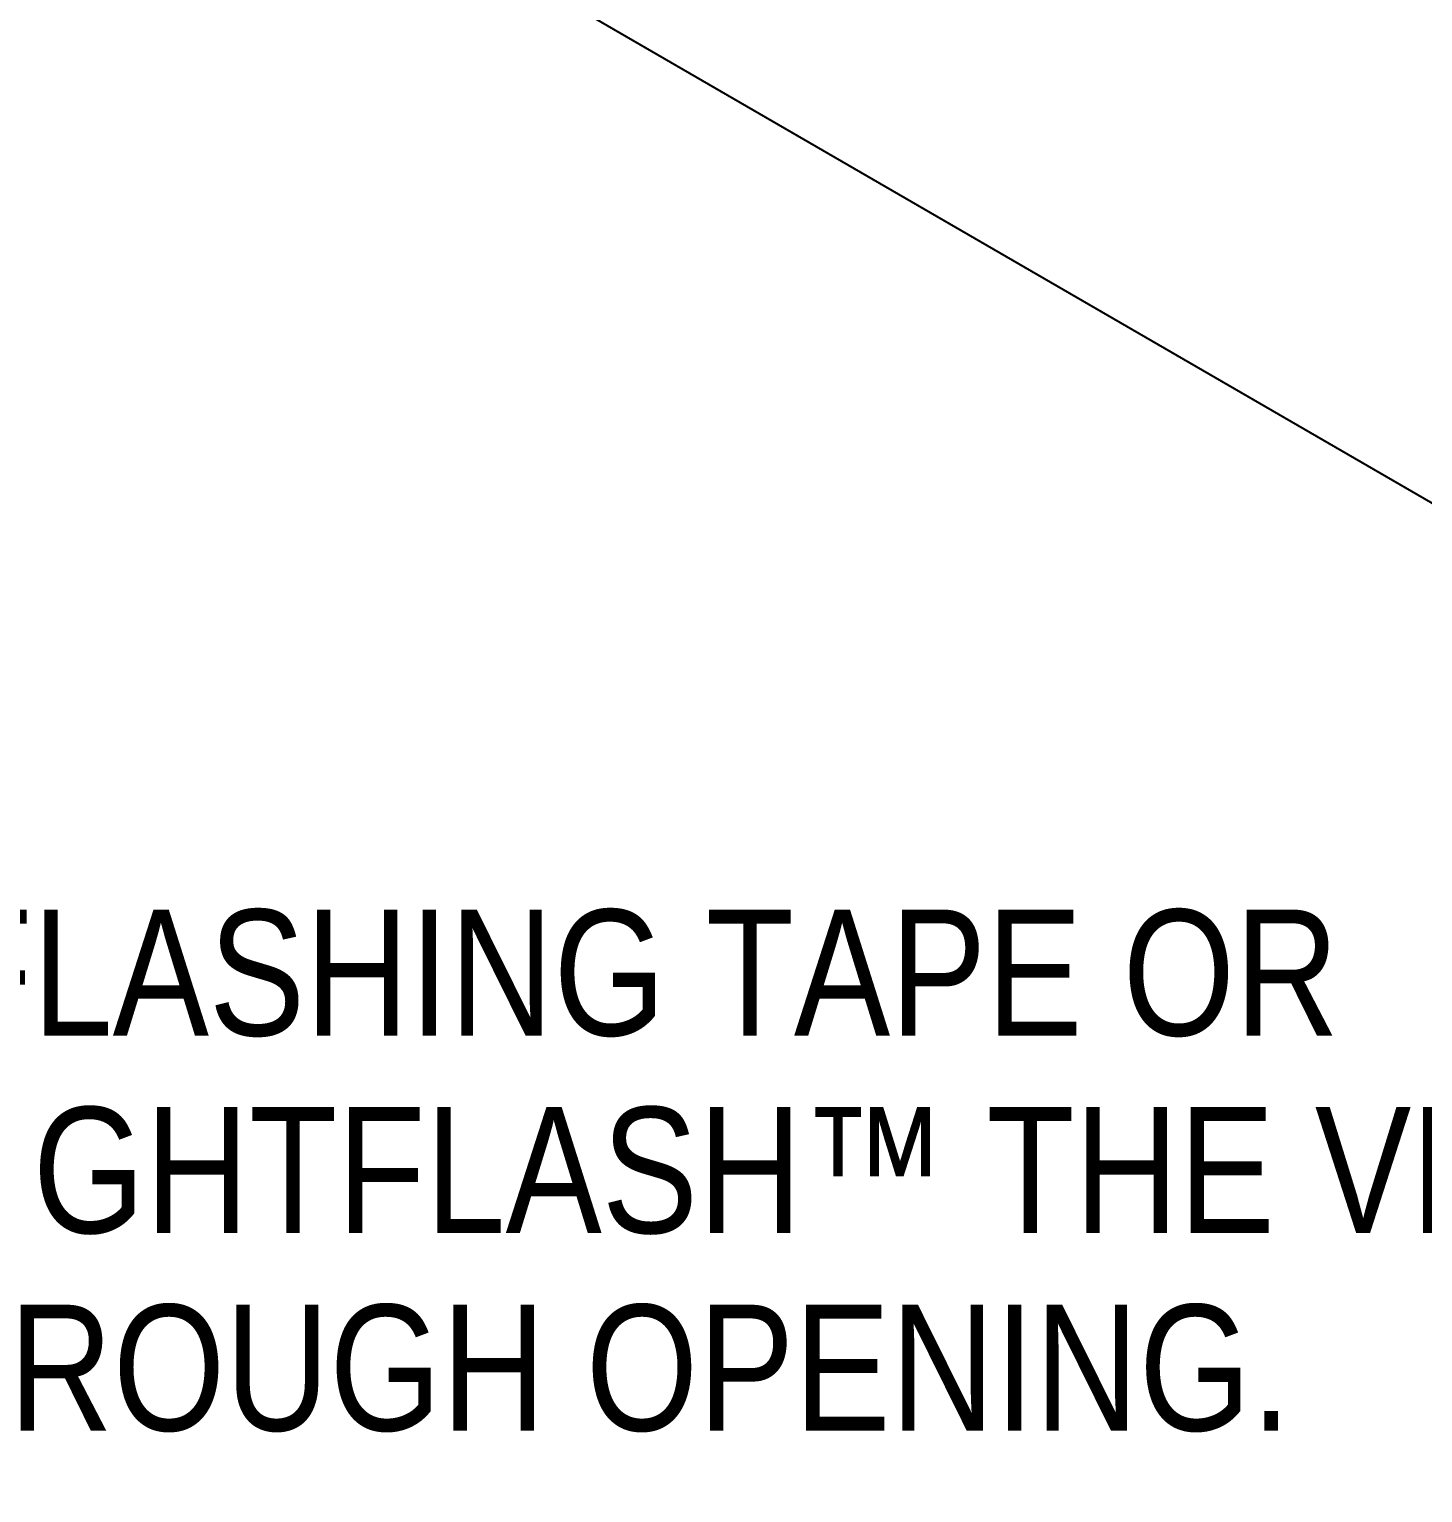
# Model space of a CAD drawing. Header units: inches. Extents: x -17.6 to 82.3, y -15.1 to 23.2.
# Drawn here: x 68.819 to 70.548, y -3.209 to -1.393 of the extents above; entities that cross this region are included whole.
import ezdxf

# ---------------------------------------------------------------- set-up
doc = ezdxf.new("R2010")
doc.units = ezdxf.units.IN
doc.header["$MEASUREMENT"] = 0
for name, color, linetype, lineweight in [('.ATI-HATCH', 7, 'Continuous', 0), ('.ATI-TEXT', 7, 'Continuous', 0), ('G-ANNO-TTLB', 7, 'Continuous', 0), ('TYVEK', 7, 'Continuous', 0)]:
    doc.layers.add(name, color=color, linetype=linetype, lineweight=lineweight)

# ---------------------------------------------------------------- blocks, each defined once
blk = doc.blocks.new('Block_351')
at = {"layer": '.ATI-HATCH'}
blk.add_open_spline([(72.3339, -1.8007), (72.2833, -1.7689), (72.2312, -1.7368), (72.1824, -1.7022), (72.1786, -1.6996), (72.1751, -1.6969), (72.1718, -1.6943), (72.1375, -1.6675), (72.1239, -1.6422), (72.1271, -1.5939), (72.1301, -1.5472), (72.129, -1.5011), (72.1335, -1.455), (72.1319, -1.4503), (72.131, -1.4456), (72.1311, -1.4404), (72.1311, -1.4404), (72.1311, -1.4272), (72.1311, -1.4272), (72.1311, -1.4231), (72.1317, -1.4189), (72.1326, -1.4149), (72.1286, -1.4132), (72.1249, -1.4112), (72.1217, -1.4087), (72.1217, -1.4087), (72.1049, -1.3992), (72.1049, -1.3992), (72.1049, -1.3992), (69.7206, -0.0375), (69.7206, -0.0375), (69.7206, -0.0375), (69.7206, 0.0328), (69.7206, 0.0328), (69.6949, 0.0181), (69.6694, 0), (69.6417, -0.0088), (69.6356, -0.014), (69.6281, -0.0179), (69.6189, -0.0197), (69.616, -0.021), (69.6131, -0.0221), (69.6097, -0.0228), (69.5994, -0.0304), (69.5889, -0.0378), (69.5772, -0.0425), (69.5696, -0.054), (69.5574, -0.0624), (69.5406, -0.0642), (69.5357, -0.0671), (69.5307, -0.0696), (69.5253, -0.0713), (69.524, -0.0722), (69.5228, -0.0732), (69.5217, -0.0739), (69.5142, -0.0787), (69.5058, -0.081), (69.4982, -0.0849), (69.4976, -0.0856), (69.4947, -0.0879), (69.4924, -0.0901), (69.4846, -0.0976), (69.4761, -0.1031), (69.4658, -0.1064), (69.4556, -0.1097), (69.4453, -0.1106), (69.4354, -0.1094), (69.431, -0.109), (69.4265, -0.1082), (69.4222, -0.1069), (69.4222, -0.1069), (69.4221, -0.1069), (69.4221, -0.1069), (69.4221, -0.1069), (69.4219, -0.1068), (69.4219, -0.1068), (69.4085, -0.1033), (69.3957, -0.0967), (69.3839, -0.0886), (69.3736, -0.0867), (69.365, -0.081), (69.3583, -0.0732), (69.3421, -0.0679), (69.3261, -0.0587), (69.3111, -0.0494), (69.2917, -0.0374), (69.2697, -0.0239), (69.251, -0.0082), (69.2467, -0.0046), (69.2426, -0.0008), (69.2387, 0.0029), (69.2336, 0.0046), (69.2293, 0.0071), (69.2253, 0.0097), (69.2253, 0.0097), (69.2253, -0.2908), (69.2253, -0.2908), (69.2253, -0.2908), (69.3508, -0.506), (69.3508, -0.506), (69.3508, -0.506), (71.9915, -2.0162), (71.9915, -2.0162), (71.9915, -2.0162), (72.3515, -1.8107), (72.3515, -1.8107), (72.3454, -1.8075), (72.3394, -1.8042), (72.3339, -1.8007)], degree=3, knots=[0, 0, 0, 0, 1, 1, 1, 2, 2, 2, 3, 3, 3, 4, 4, 4, 5, 5, 5, 6, 6, 6, 7, 7, 7, 8, 8, 8, 9, 9, 9, 10, 10, 10, 11, 11, 11, 12, 12, 12, 13, 13, 13, 14, 14, 14, 15, 15, 15, 16, 16, 16, 17, 17, 17, 18, 18, 18, 19, 19, 19, 20, 20, 20, 21, 21, 21, 22, 22, 22, 23, 23, 23, 24, 24, 24, 25, 25, 25, 26, 26, 26, 27, 27, 27, 28, 28, 28, 29, 29, 29, 30, 30, 30, 31, 31, 31, 32, 32, 32, 33, 33, 33, 34, 34, 34, 35, 35, 35, 36, 36, 36, 36], dxfattribs=at)
blk = doc.blocks.new('Block_398')
at = {"layer": '.ATI-TEXT', "char_height": 0.2, "attachment_point": 7}
for s, insert in [('\\C18;\\c0;\\FArial Narrow|b0|i0|c1;\\H0.156250;\\W1.000000;CUT DUPONT™ FLASHING TAPE OR ', (67.3121, -2.6442)), ('\\C18;\\c0;\\FArial Narrow|b0|i0|c1;\\H0.156250;\\W1.000000;DUPONT™ STRAIGHTFLASH™ THE VERTICAL', (67.3122, -2.8893)), ('\\C18;\\c0;\\FArial Narrow|b0|i0|c1;\\H0.156250;\\W1.000000;LENGTH OF THE ROUGH OPENING.', (67.3121, -3.1345))]:
    blk.add_mtext(s, dxfattribs=dict(at, insert=insert))

msp = doc.modelspace()

# ---------------------------------------------------------------- hatches: boundary and pattern name
at = {"layer": 'G-ANNO-TTLB', "true_color": 0xff00ff, "transparency": 33554687}
h = msp.add_hatch(color=6, dxfattribs=at)
edge = h.paths.add_edge_path()
edge.add_spline(control_points=[(77.902, -11.061), (77.902, -11.061), (37.2143, -11.061), (37.2143, -11.061), (37.2143, -11.061), (37.2143, 23.064), (37.2143, 23.064), (37.2143, 23.064), (77.902, 23.064), (77.902, 23.064), (77.902, 23.064), (77.902, -11.061), (77.902, -11.061)], knot_values=[0, 0, 0, 0, 1, 1, 1, 2, 2, 2, 3, 3, 3, 4, 4, 4, 4], degree=3, periodic=0)
edge = h.paths.add_edge_path()
edge.add_spline(control_points=[(37.3393, 22.939), (37.3393, 22.939), (37.3393, -10.936), (37.3393, -10.936), (37.3393, -10.936), (77.777, -10.936), (77.777, -10.936), (77.777, -10.936), (77.777, 22.939), (77.777, 22.939), (77.777, 22.939), (37.3393, 22.939), (37.3393, 22.939)], knot_values=[0, 0, 0, 0, 1, 1, 1, 2, 2, 2, 3, 3, 3, 4, 4, 4, 4], degree=3, periodic=0)
edge.add_line((37.3393, 22.939), (37.3393, 22.939))

# ---------------------------------------------------------------- linework, layer by layer
at = {"layer": 'G-ANNO-TTLB'}
for points in [[(77.902, -11.061), (77.902, -11.061), (37.2143, -11.061), (37.2143, -11.061), (37.2143, -11.061), (37.2143, 23.064), (37.2143, 23.064), (37.2143, 23.064), (77.902, 23.064), (77.902, 23.064), (77.902, 23.064), (77.902, -11.061), (77.902, -11.061)], [(37.3393, 22.939), (37.3393, 22.939), (37.3393, -10.936), (37.3393, -10.936), (37.3393, -10.936), (77.777, -10.936), (77.777, -10.936), (77.777, -10.936), (77.777, 22.939), (77.777, 22.939), (77.777, 22.939), (37.3393, 22.939), (37.3393, 22.939)]]:
    msp.add_open_spline(points, degree=3, knots=[0, 0, 0, 0, 1, 1, 1, 2, 2, 2, 3, 3, 3, 4, 4, 4, 4], dxfattribs=at)
at = {"layer": 'TYVEK', "color": 18, "lineweight": 25, "true_color": 0x000000}
msp.add_line((68.9086, -1.0252), (72.6418, -3.1865), dxfattribs=at)

# ---------------------------------------------------------------- block references
at = {"layer": '.ATI-HATCH'}
msp.add_blockref('Block_351', (0, 0), dxfattribs=at)
at = {"layer": '.ATI-TEXT'}
msp.add_blockref('Block_398', (0, 0), dxfattribs=at)

doc.saveas('drawing.dxf')
